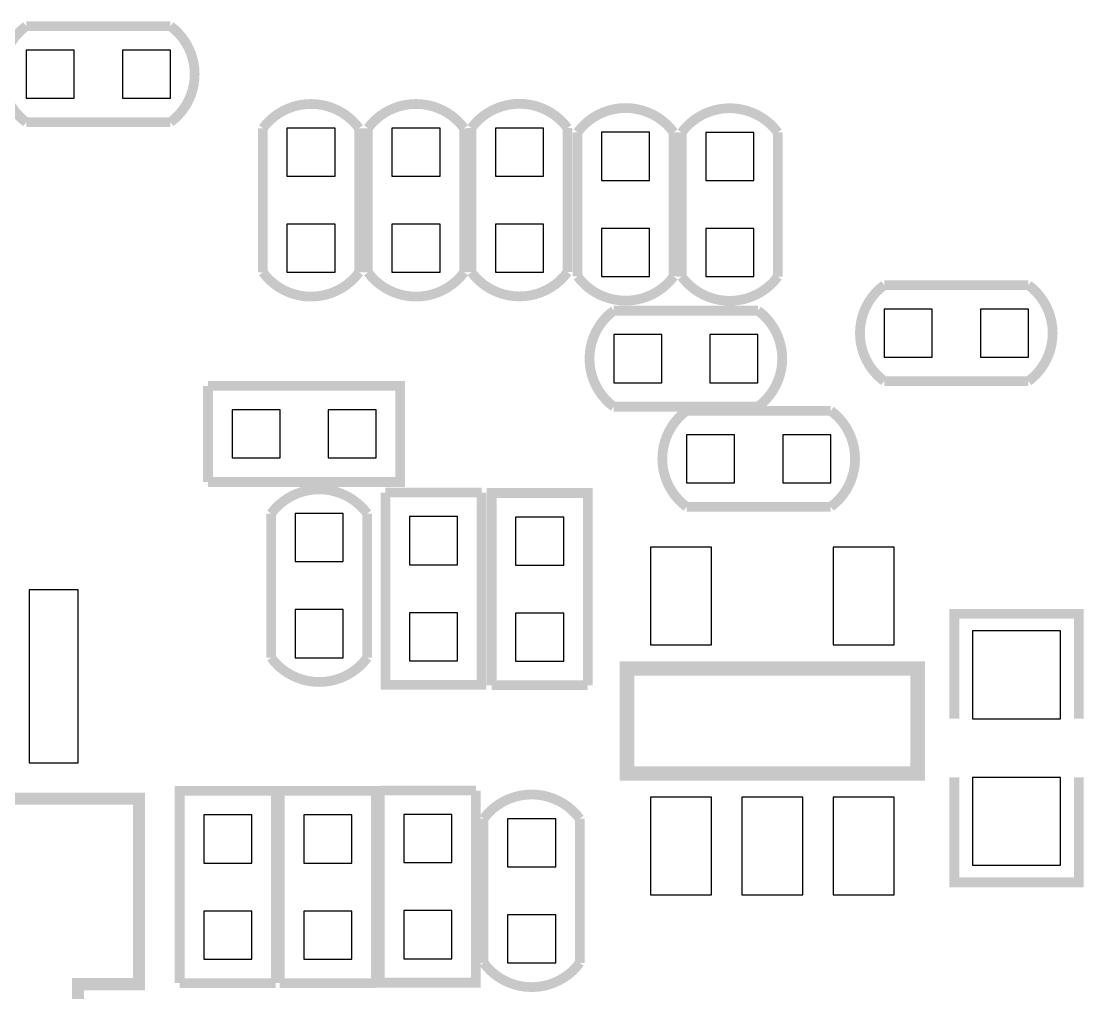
# Model space of a CAD drawing. Extents: x -900 to 3533, y 458 to 4954.
# Drawn here: x 2047.4 to 2482.5, y 1747.7 to 2145.7 of the extents above; entities that cross this region are included whole.
import ezdxf

# ---------------------------------------------------------------- set-up
doc = ezdxf.new("R2010")
doc.units = 0
doc.header["$MEASUREMENT"] = 0
doc.layers.add('PG_SILKSCREEN_BOTTOM', color=171, linetype='CONTINUOUS')
doc.layers.add('PIN_BOTTOM', color=5, linetype='CONTINUOUS')

msp = doc.modelspace()

# ---------------------------------------------------------------- linework, layer by layer
at = {"layer": 'PG_SILKSCREEN_BOTTOM'}
for points in [[(2049.47, 2143.68, 4, 4, 0.504954), (2049.47, 2104.32, 4, 4, 0)], [(2049.47, 2143.68, 4, 4, 0), (2108.53, 2143.68, 4, 4, 0)], [(2108.53, 2143.68, 4, 4, -0.503899), (2108.53, 2104.32, 4, 4, 0)], [(2146.405, 2101.87, 4, 4, -0.503899), (2185.765, 2101.87, 4, 4, 0)], [(2189.405, 2101.87, 4, 4, -0.503899), (2228.765, 2101.87, 4, 4, 0)], [(2231.765, 2101.95, 4, 4, -0.503899), (2271.125, 2101.95, 4, 4, 0)], [(2314.595, 2100.19, 4, 4, 0.504954), (2275.235, 2100.19, 4, 4, 0)], [(2357.235, 2100.11, 4, 4, 0.504954), (2317.875, 2100.11, 4, 4, 0)], [(2108.53, 2104.32, 4, 4, 0), (2049.47, 2104.32, 4, 4, 0)], [(2146.405, 2042.81, 4, 4, 0), (2146.405, 2101.87, 4, 4, 0)], [(2185.765, 2101.87, 4, 4, 0), (2185.765, 2042.81, 4, 4, 0)], [(2189.405, 2042.81, 4, 4, 0), (2189.405, 2101.87, 4, 4, 0)], [(2228.765, 2101.87, 4, 4, 0), (2228.765, 2042.81, 4, 4, 0)], [(2231.765, 2042.89, 4, 4, 0), (2231.765, 2101.95, 4, 4, 0)], [(2271.125, 2101.95, 4, 4, 0), (2271.125, 2042.89, 4, 4, 0)], [(2275.235, 2041.13, 4, 4, 0), (2275.235, 2100.19, 4, 4, 0)], [(2314.595, 2100.19, 4, 4, 0), (2314.595, 2041.13, 4, 4, 0)], [(2317.875, 2041.05, 4, 4, 0), (2317.875, 2100.11, 4, 4, 0)], [(2357.235, 2100.11, 4, 4, 0), (2357.235, 2041.05, 4, 4, 0)], [(2146.405, 2042.81, 4, 4, 0.504954), (2185.765, 2042.81, 4, 4, 0)], [(2189.405, 2042.81, 4, 4, 0.504954), (2228.765, 2042.81, 4, 4, 0)], [(2231.765, 2042.89, 4, 4, 0.504954), (2271.125, 2042.89, 4, 4, 0)], [(2314.595, 2041.13, 4, 4, -0.503899), (2275.235, 2041.13, 4, 4, 0)], [(2357.235, 2041.05, 4, 4, -0.503899), (2317.875, 2041.05, 4, 4, 0)], [(2400.81, 2037.595, 4, 4, 0.504954), (2400.81, 1998.235, 4, 4, 0)], [(2400.81, 2037.595, 4, 4, 0), (2459.87, 2037.595, 4, 4, 0)], [(2459.87, 2037.595, 4, 4, -0.503899), (2459.87, 1998.235, 4, 4, 0)], [(2290.05, 1987.765, 4, 4, -0.503899), (2290.05, 2027.125, 4, 4, 0)], [(2290.05, 2027.125, 4, 4, 0), (2349.11, 2027.125, 4, 4, 0)], [(2349.11, 1987.765, 4, 4, 0.504954), (2349.11, 2027.125, 4, 4, 0)], [(2123.89, 1956.92, 4, 4, 0), (2123.89, 1996.28, 4, 4, 0)], [(2123.89, 1996.28, 4, 4, 0), (2202.63, 1996.28, 4, 4, 0), (2202.63, 1956.92, 4, 4, 0), (2123.89, 1956.92, 4, 4, 0)], [(2459.87, 1998.235, 4, 4, 0), (2400.81, 1998.235, 4, 4, 0)], [(2349.11, 1987.765, 4, 4, 0), (2290.05, 1987.765, 4, 4, 0)], [(2319.87, 1946.765, 4, 4, -0.503899), (2319.87, 1986.125, 4, 4, 0)], [(2319.87, 1986.125, 4, 4, 0), (2378.93, 1986.125, 4, 4, 0)], [(2378.93, 1946.765, 4, 4, 0.504954), (2378.93, 1986.125, 4, 4, 0)], [(2149.765, 1943.995, 4, 4, -0.503899), (2189.125, 1943.995, 4, 4, 0)], [(2196.585, 1952.58, 4, 4, 0), (2235.945, 1952.58, 4, 4, 0)], [(2235.945, 1952.58, 4, 4, 0), (2235.945, 1873.84, 4, 4, 0), (2196.585, 1873.84, 4, 4, 0), (2196.585, 1952.58, 4, 4, 0)], [(2240.055, 1873.68, 4, 4, 0), (2240.055, 1952.42, 4, 4, 0), (2279.415, 1952.42, 4, 4, 0), (2279.415, 1873.68, 4, 4, 0)], [(2149.765, 1884.935, 4, 4, 0), (2149.765, 1943.995, 4, 4, 0)], [(2189.125, 1943.995, 4, 4, 0), (2189.125, 1884.935, 4, 4, 0)], [(2378.93, 1946.765, 4, 4, 0), (2319.87, 1946.765, 4, 4, 0)], [(2429.52, 1859.915, 4, 4, 0), (2429.52, 1902.915, 4, 4, 0), (2480.52, 1902.915, 4, 4, 0), (2480.52, 1859.915, 4, 4, 0)], [(2149.765, 1884.935, 4, 4, 0.504954), (2189.125, 1884.935, 4, 4, 0)], [(2414.5, 1837.5, 5.906, 5.906, 0), (2414.5, 1880.5, 5.906, 5.906, 0), (2295.5, 1880.5, 5.906, 5.906, 0), (2295.5, 1837.5, 5.906, 5.906, 0), (2414.5, 1837.5, 5.906, 5.906, 0)], [(2279.415, 1873.68, 4, 4, 0), (2240.055, 1873.68, 4, 4, 0)], [(2429.52, 1835.915, 4, 4, 0), (2429.52, 1792.915, 4, 4, 0), (2480.52, 1792.915, 4, 4, 0), (2480.52, 1835.915, 4, 4, 0)], [(2112.32, 1751.63, 4, 4, 0), (2112.32, 1830.37, 4, 4, 0), (2151.68, 1830.37, 4, 4, 0), (2151.68, 1751.63, 4, 4, 0)], [(2153.32, 1751.63, 4, 4, 0), (2153.32, 1830.37, 4, 4, 0), (2192.68, 1830.37, 4, 4, 0), (2192.68, 1751.63, 4, 4, 0)], [(2194.225, 1830.54, 4, 4, 0), (2233.585, 1830.54, 4, 4, 0)], [(2233.585, 1830.54, 4, 4, 0), (2233.585, 1751.8, 4, 4, 0), (2194.225, 1751.8, 4, 4, 0), (2194.225, 1830.54, 4, 4, 0)], [(1895.652, 1827.208, 5, 5, 0), (2095.652, 1827.208, 5, 5, 0), (2095.652, 1751.208, 5, 5, 0), (2070.652, 1751.208, 5, 5, 0), (2070.652, 1721.208, 5, 5, 0), (2095.652, 1721.208, 5, 5, 0), (2095.652, 1646.208, 5, 5, 0), (1875.652, 1646.208, 5, 5, 0), (1875.652, 1827.208, 5, 5, 0), (1895.652, 1827.208, 5, 5, 0)], [(2236.765, 1818.995, 4, 4, -0.503899), (2276.125, 1818.995, 4, 4, 0)], [(2236.765, 1759.935, 4, 4, 0), (2236.765, 1818.995, 4, 4, 0)], [(2276.125, 1818.995, 4, 4, 0), (2276.125, 1759.935, 4, 4, 0)], [(2236.765, 1759.935, 4, 4, 0.504954), (2276.125, 1759.935, 4, 4, 0)], [(2151.68, 1751.63, 4, 4, 0), (2112.32, 1751.63, 4, 4, 0)], [(2192.68, 1751.63, 4, 4, 0), (2153.32, 1751.63, 4, 4, 0)]]:
    msp.add_lwpolyline(points, format="xyseb", dxfattribs=at)
at = {"layer": 'PIN_BOTTOM'}
for points in [[(2069.163, 2114.157), (2069.163, 2133.842), (2049.478, 2133.842), (2049.478, 2114.157)], [(2108.523, 2114.157), (2108.523, 2133.842), (2088.838, 2133.842), (2088.838, 2114.157)], [(2175.9275, 2101.8625), (2156.2425, 2101.8625), (2156.2425, 2082.1775), (2175.9275, 2082.1775)], [(2218.9275, 2101.8625), (2199.2425, 2101.8625), (2199.2425, 2082.1775), (2218.9275, 2082.1775)], [(2261.2875, 2101.9425), (2241.6025, 2101.9425), (2241.6025, 2082.2575), (2261.2875, 2082.2575)], [(2285.0725, 2080.4975), (2304.7575, 2080.4975), (2304.7575, 2100.1825), (2285.0725, 2100.1825)], [(2327.7125, 2080.4175), (2347.3975, 2080.4175), (2347.3975, 2100.1025), (2327.7125, 2100.1025)], [(2175.9275, 2062.5025), (2156.2425, 2062.5025), (2156.2425, 2042.8175), (2175.9275, 2042.8175)], [(2218.9275, 2062.5025), (2199.2425, 2062.5025), (2199.2425, 2042.8175), (2218.9275, 2042.8175)], [(2261.2875, 2062.5825), (2241.6025, 2062.5825), (2241.6025, 2042.8975), (2261.2875, 2042.8975)], [(2285.0725, 2041.1375), (2304.7575, 2041.1375), (2304.7575, 2060.8225), (2285.0725, 2060.8225)], [(2327.7125, 2041.0575), (2347.3975, 2041.0575), (2347.3975, 2060.7425), (2327.7125, 2060.7425)], [(2420.503, 2008.072), (2420.503, 2027.757), (2400.818, 2027.757), (2400.818, 2008.072)], [(2459.863, 2008.072), (2459.863, 2027.757), (2440.178, 2027.757), (2440.178, 2008.072)], [(2290.0575, 2017.2875), (2290.0575, 1997.6025), (2309.7425, 1997.6025), (2309.7425, 2017.2875)], [(2329.4175, 2017.2875), (2329.4175, 1997.6025), (2349.1025, 1997.6025), (2349.1025, 2017.2875)], [(2133.7375, 1986.4425), (2133.7375, 1966.7575), (2153.4225, 1966.7575), (2153.4225, 1986.4425)], [(2173.0975, 1986.4425), (2173.0975, 1966.7575), (2192.7825, 1966.7575), (2192.7825, 1986.4425)], [(2319.8775, 1976.2875), (2319.8775, 1956.6025), (2339.5625, 1956.6025), (2339.5625, 1976.2875)], [(2359.2375, 1976.2875), (2359.2375, 1956.6025), (2378.9225, 1956.6025), (2378.9225, 1976.2875)], [(2179.2875, 1943.9875), (2159.6025, 1943.9875), (2159.6025, 1924.3025), (2179.2875, 1924.3025)], [(2226.1075, 1942.7325), (2206.4225, 1942.7325), (2206.4225, 1923.0475), (2226.1075, 1923.0475)], [(2249.8925, 1922.8875), (2269.5775, 1922.8875), (2269.5775, 1942.5725), (2249.8925, 1942.5725)], [(2305.098, 1890.181), (2330.098, 1890.181), (2330.098, 1930.181), (2305.098, 1930.181)], [(2379.902, 1890.181), (2404.902, 1890.181), (2404.902, 1930.181), (2379.902, 1930.181)], [(2070.692, 1841.873), (2070.692, 1912.743), (2050.612, 1912.743), (2050.612, 1841.873)], [(2179.2875, 1904.6275), (2159.6025, 1904.6275), (2159.6025, 1884.9425), (2179.2875, 1884.9425)], [(2226.1075, 1903.3725), (2206.4225, 1903.3725), (2206.4225, 1883.6875), (2226.1075, 1883.6875)], [(2249.8925, 1883.5275), (2269.5775, 1883.5275), (2269.5775, 1903.2125), (2249.8925, 1903.2125)], [(2473.02, 1859.915), (2473.02, 1895.915), (2437.02, 1895.915), (2437.02, 1859.915)], [(2473.02, 1799.915), (2473.02, 1835.915), (2437.02, 1835.915), (2437.02, 1799.915)], [(2305.098, 1787.819), (2330.098, 1787.819), (2330.098, 1827.819), (2305.098, 1827.819)], [(2342.5, 1787.819), (2367.5, 1787.819), (2367.5, 1827.819), (2342.5, 1827.819)], [(2379.902, 1787.819), (2404.902, 1787.819), (2404.902, 1827.819), (2379.902, 1827.819)], [(2122.1575, 1800.8375), (2141.8425, 1800.8375), (2141.8425, 1820.5225), (2122.1575, 1820.5225)], [(2163.1575, 1800.8375), (2182.8425, 1800.8375), (2182.8425, 1820.5225), (2163.1575, 1820.5225)], [(2223.7475, 1820.6925), (2204.0625, 1820.6925), (2204.0625, 1801.0075), (2223.7475, 1801.0075)], [(2266.2875, 1818.9875), (2246.6025, 1818.9875), (2246.6025, 1799.3025), (2266.2875, 1799.3025)], [(2122.1575, 1761.4775), (2141.8425, 1761.4775), (2141.8425, 1781.1625), (2122.1575, 1781.1625)], [(2163.1575, 1761.4775), (2182.8425, 1761.4775), (2182.8425, 1781.1625), (2163.1575, 1781.1625)], [(2223.7475, 1781.3325), (2204.0625, 1781.3325), (2204.0625, 1761.6475), (2223.7475, 1761.6475)], [(2266.2875, 1779.6275), (2246.6025, 1779.6275), (2246.6025, 1759.9425), (2266.2875, 1759.9425)]]:
    msp.add_lwpolyline(points, close=True, dxfattribs=at)

doc.saveas('drawing.dxf')
